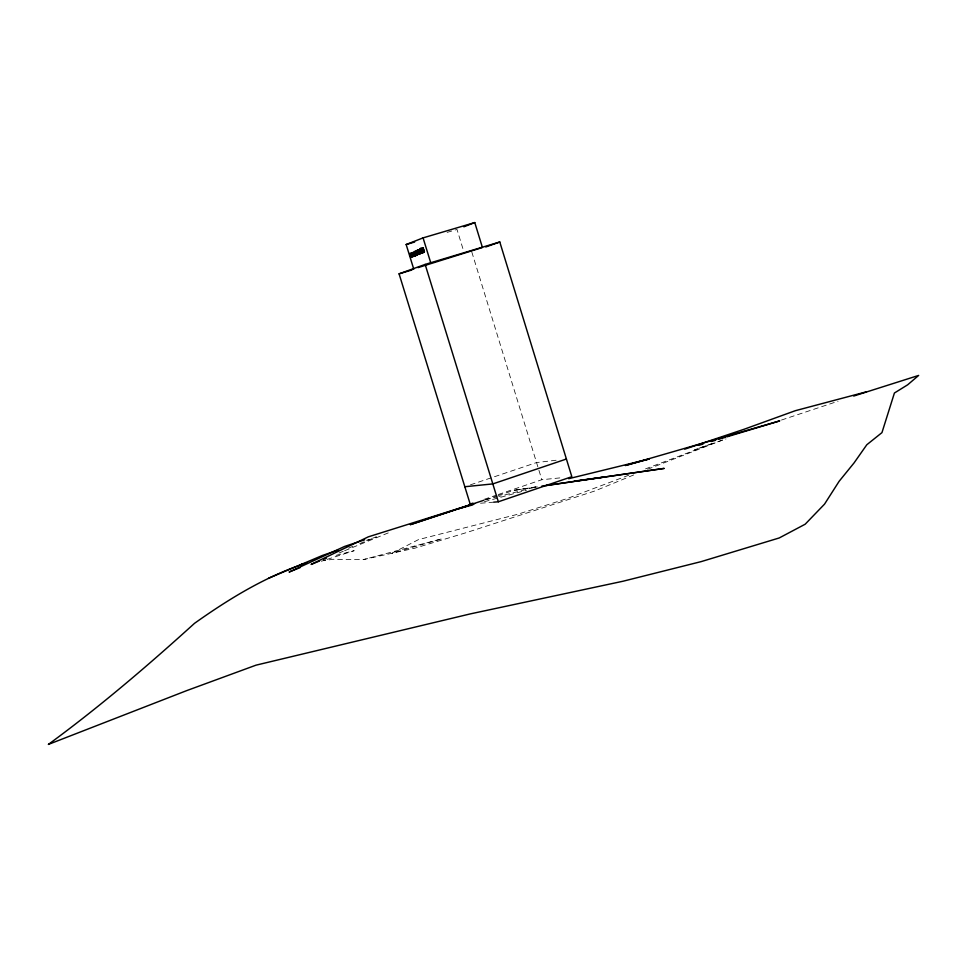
<?xml version="1.0" encoding="UTF-8"?>
<svg xmlns="http://www.w3.org/2000/svg" width="967" height="967" viewBox="0 0 967 967"><rect width="100%" height="100%" fill="white"/><g stroke="black" fill="none" stroke-linecap="round" stroke-linejoin="round"><path stroke-width="0.73" stroke-dasharray="4.83 3.63" d="M633.711 474.942L594.886 490.958L466.577 532.551L414.795 548.192L363.241 559.627L332.781 559.277L323.836 560.703M339.042 553.015L343.237 551.299M344.627 550.731L390.741 531.886M348.712 548.035L352.87 546.367M359.797 543.575L376.429 536.878L366.469 540.299M647.588 469.273L722.736 439.961M628.695 475.244L567.073 498.585L517.418 514.347L418.493 539.61L392.034 553.233L442.161 538.716L363.241 559.627M645.533 468.874L712.957 443.357M711.543 443.817L694.608 449.764L726.024 438.933M484.225 499.298L496.869 494.995M498.271 494.524L541.822 479.717L561.331 477.758M470.445 484.83L536.54 462.552L557.439 460.087M485.325 499.782L496.687 496.011M498.114 495.539L513.743 490.366L536.649 486.8L498.791 496.47M781.505 420.029L838.087 401.232M321.358 561.247L325.637 559.869M327.064 559.409L354.176 550.682L334.231 555.82M447.117 232.394L457.004 229.469L463.193 249.595M484.431 501.704L526.435 490.257M485.688 499.794L497.328 496.833M535.948 486.981L513.743 490.366L537.35 486.885M480.551 503.227L493.883 502.151M471.799 251.976L541.822 479.717"/><path stroke-width="1.45" d="M418.3 250.864L419.642 249.631M419.702 250.405L423.389 248.724L423.328 247.963C416.753 246.706 419.654 256.751 424.38 251.807L424.332 251.045C420.947 252.967 416.958 252.302 423.788 250.32L423.727 249.559C419.207 248.543 411.471 255.711 420.633 252.701L420.681 253.463L416.088 255.143L415 254.901L414.444 252.556C415.012 263.87 412.595 243.394 416.088 255.143M417.647 250.151L418.614 253.185L422.241 251.928L422.482 252.665L416.789 254.539L415.858 251.033L420.246 249.353L417.647 250.151L418.566 254.043L422.482 252.665M422.035 248.833L423.328 247.963M418.747 250.864L416.245 251.565M307.155 562.794C266.36 575.933 229.336 598.633 194.536 623.316C147.625 665.828 99.456 706.998 48.35 744.433L186.764 690.595L256.025 665.163L470.397 613.876L622.99 581.24L701.244 561.597L779.233 537.954L805.173 524.211L824.525 504.145L839.138 481.288L854.066 462.903L866.795 444.76L881.952 432.624L894.415 393.013L907.662 384.806L918.65 375.426L853.716 396.047M411.265 253.04C414.142 250.55 414.239 259.712 412.268 254.708L413.127 254.236L412.8 253.209L411.773 253.584L412.474 256.763L411.265 253.04L413.864 252.242M423.389 248.724L422.374 250.163L419.751 250.961M422.386 250.163L423.727 249.559M419.98 251.65L421.104 250.356M423.788 250.32L422.869 251.299L424.332 251.045M419.013 254.2L415 254.901M420.633 252.701L419.182 252.955M421.225 252.387L422.241 251.928M416.946 255.131L414.347 255.929M424.38 251.807L423.087 252.097L422.071 250.139M268.548 578.242L322.374 555.481L338.015 550.09M319.485 561.005L311.096 564.438L368.282 536.854L471.981 504.278M323.667 559.301L326.471 558.152M300.193 567.569L289.109 572.041L344.603 546.44L364.68 539.779M413.767 269.164L406.164 244.53L423.062 237.882L474.773 222.567L482.436 247.504L418.022 267.629M463.846 226.81L474.773 222.567M474.628 503.71L470.18 504.073L399.081 273.842L425.142 264.414L499.782 241.992L571.835 476.707L498.331 501.788L493.883 502.151M485.785 246.984L499.782 241.992M470.18 504.073L472.984 503.118M566.408 459.023L492.819 483.911L464.825 486.727M684.769 449.147L744.324 429.179L795.333 410.697L866.505 391.792M410.395 524.622L483.899 500.253M410.455 524.622L472.911 504.012M416.028 250.888L418.626 250.09M416.04 252.339L418.651 251.541M416.088 252.617L418.699 251.819M415.725 254.575L418.324 253.777M413.695 256.219L416.68 255.252M412.474 256.763L415.351 255.844M698.803 445.328L703.033 444.058M711.494 441.496L715.725 440.215M718.554 439.369L725.601 437.241M727.027 436.806L779.765 420.875L625.419 465.502L649.171 458.999L568.681 478.701M399.081 273.842L411.906 269.986M406.164 244.53L414.638 242.028M456.907 509.21L472.839 504.859M301.462 564.257L304.448 563.785M541.871 486.075L664.196 468.403L577.19 481.01M546.198 485.579L574.241 481.445M574.434 481.107L602.272 477.299M419.835 253.838L419.158 253.511M419.63 252.738L419.859 253.463M423.062 237.882L430.811 263.012M425.142 264.414L498.331 501.788M420.705 248.761L420.766 249.522M418.022 253.499L418.07 254.261M417.031 250.429L417.079 251.19M421.709 251.855L421.757 252.617M409.766 254.043L411.072 257.331A2.986 0.979 72.9 0 0 411.628 257.004L410.395 253.366A2.986 0.979 72.9 0 0 409.839 253.692L409.766 254.043M410.117 254.357C410.238 258.914 412.679 254.321 410.117 254.357"/></g></svg>
